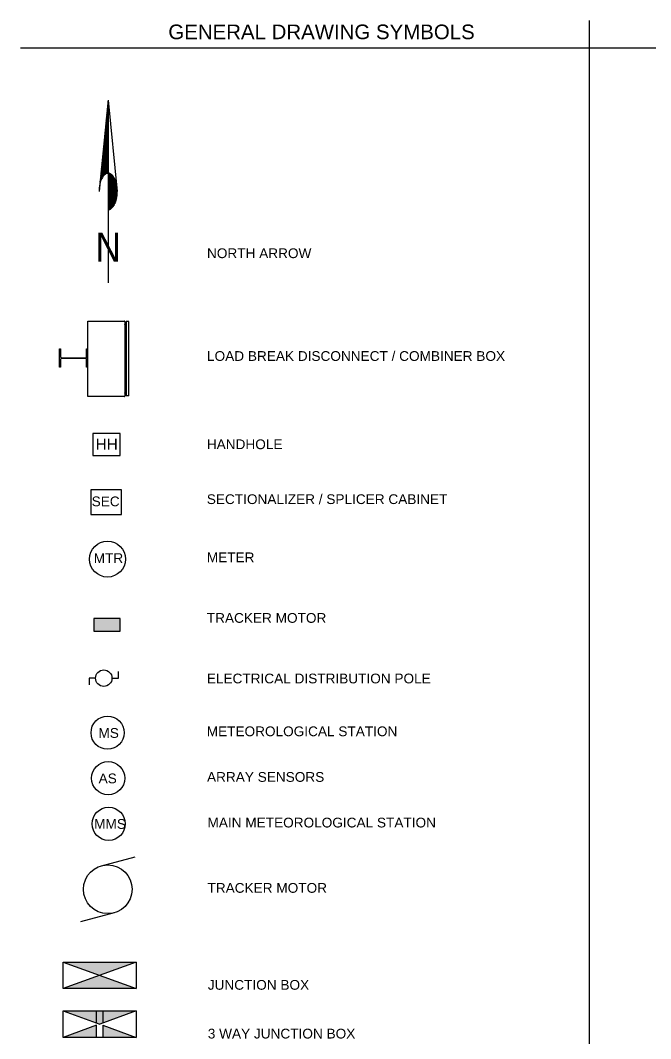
# Paper-space layout 'SYMBOLS AND ABBREVIATIONS 22x34' of a CAD drawing. Header units: feet, sheet in inches. Extents: x 0 to 33.3, y 0 to 20.5.
# Drawn here: x 0 to 6.47, y 10.06 to 20.51 of the extents above; entities that cross this region are included whole.
import ezdxf
from ezdxf.enums import TextEntityAlignment as Align

# ---------------------------------------------------------------- set-up
doc = ezdxf.new("R2010")
doc.units = ezdxf.units.FT
doc.header["$MEASUREMENT"] = 0
for name, color, linetype in [('E-TEXT', 7, 'Continuous'), ('G-ANNO-TEXT', 1, 'Continuous'), ('G-TEXT', 1, 'Continuous'), ('PV-DC-EQUP', 22, 'Continuous'), ('PV-EQUIPM-3-WAY', 7, 'Continuous'), ('PV-EQUIPM-JB', 7, 'Continuous')]:
    doc.layers.add(name, color=color, linetype=linetype)
doc.styles.add('NEI  Standard', font='arial.ttf', dxfattribs={"height": 0.1094})
doc.styles.add('NEI-A', font='arial.ttf')

# ---------------------------------------------------------------- blocks, each defined once
blk = doc.blocks.new('First Solar Post')
blk.add_lwpolyline([(0, -0.253), (1.6525, -0.253), (1.6525, -0.418), (-2.2875, -0.418), (-2.2875, -0.253), (-0.635, -0.253, 0.41421356), (-0.382, 0), (-0.382, 5.101, 0.41421356), (-0.635, 5.354), (-2.2875, 5.354), (-2.2875, 5.519), (1.6525, 5.519), (1.6525, 5.354), (0, 5.354, 0.41421356), (-0.253, 5.101), (-0.253, 0, 0.41421356)], format="xyb", close=True)
blk = doc.blocks.new('A$C7be81163')
at = {"linetype": 'Continuous'}
for p, q in [((14.05, 16.14), (14.05, 0.06)), ((14.11, 16.05), (14.05, 16.05)), ((14.09, 15.42), (14.31, 15.42)), ((14.09, 15.36), (14.09, 15.42)), ((14.31, 15.38), (14.09, 15.38)), ((14.09, 15.36), (14.12, 15.36)), ((14.11, 16.05), (14.11, 15.54)), ((14.13, 15.95), (14.11, 15.94)), ((14.13, 15.63), (14.11, 15.64)), ((14.12, 15.38), (14.12, 15.42)), ((14.13, 15.95), (14.13, 15.63)), ((14.15, 15.51), (14.27, 15.51)), ((14.15, 15.45), (14.27, 15.45)), ((14.3, 15.52), (14.31, 15.53)), ((14.82, 16.15), (14.31, 16.15)), ((14.31, 16.15), (14.31, 0.14)), ((14.9, 0.24), (14.91, 16.05)), ((14.08, 0.59), (14.05, 0.59)), ((14.08, 0.23), (14.05, 0.23)), ((14.08, 0.59), (14.08, 0.23)), ((14.09, 0.84), (14.09, 0.78)), ((14.09, 0.84), (14.12, 0.84)), ((14.09, 0.82), (14.31, 0.82)), ((14.31, 0.78), (14.09, 0.78)), ((14.12, 0.82), (14.12, 0.78)), ((14.81, 0.14), (14.31, 0.14))]:
    blk.add_line(p, q, dxfattribs=at)
blk.add_lwpolyline([(13.9, 0), (6.05, 0), (6.05, 16.2), (13.9, 16.2, -0.414214), (14.05, 16.05), (14.05, 0.15, -0.414214)], format="xyb", close=True, dxfattribs=at)
for centre, radius, start, end in [((13.93, 16.05), 0.15, 37.1665, 89.9843), ((13.9, 16.05), 0.15, 359.9843, 3.1204), ((14.15, 15.54), 0.0949, 179.9843, 269.9843), ((14.09, 15.46), 0.0395, 179.9843, 269.9843), ((14.09, 15.46), 0.0988, 246.3931, 269.9843), ((14.15, 15.54), 0.0356, 179.9843, 269.9843), ((14.27, 15.57), 0.0593, 269.9843, 304.9843), ((14.27, 15.57), 0.119, 269.9843, 294.0503), ((14.82, 16.05), 0.092, 359.9843, 89.9843), ((13.93, 0.15), 0.15, 269.9843, 322.802), ((14.09, 0.74), 0.0988, 89.9843, 113.5754), ((14.09, 0.74), 0.0395, 89.9843, 179.9843), ((13.9, 0.15), 0.15, 356.853, 359.9843), ((14.81, 0.24), 0.092, 269.9843, 359.9843)]:
    blk.add_arc(centre, radius, start, end, dxfattribs=at)
for points, start_tangent, end_tangent in [([(14.05, 15.47), (14.05, 15.51)], (-0.115559, 0.993301), (0.000275, 1)), ([(14.06, 15.45), (14.05, 15.47)], (-0.151095, 0.988519), (-0.115559, 0.993301)), ([(14.06, 15.44), (14.06, 15.45)], (-0.179395, 0.983777), (-0.151095, 0.988519)), ([(14.05, 0.75), (14.05, 0.76)], (0.151638, 0.988436), (0.181042, 0.983475)), ([(14.05, 0.73), (14.05, 0.75)], (0.116105, 0.993237), (0.151638, 0.988436)), ([(14.05, 0.69), (14.05, 0.73)], (0.000275, 1), (0.116105, 0.993237))]:
    blk.add_spline(points, degree=3, dxfattribs=dict(at, start_tangent=start_tangent, end_tangent=end_tangent))
at = {"linetype": 'Continuous', "rotation": 89.98425399179995}
blk.add_blockref('First Solar Post', (5.52, 8.57), dxfattribs=at)
blk = doc.blocks.new('TRACKMTR1')
at = {"ltscale": 0.25}
blk.add_lwpolyline([(-2.69, 0), (2.69, 0), (2.69, 2.58), (-2.69, 2.58)], close=True, dxfattribs=at)
blk.add_solid([(-2.69, 0), (-2.69, 2.58), (2.69, 0), (2.69, 2.58)])
blk = doc.blocks.new('UTILPOLE1')
at = {"ltscale": 0.25, "flags": 128}
for points in [[(-2.62, 0), (-4.7, 0), (-4.7, -2.08)], [(2.62, 0), (4.7, 0), (4.7, 2.08)]]:
    blk.add_lwpolyline(points, dxfattribs=at)
at = {"ltscale": 0.25}
blk.add_circle((0, 0), 2.62, dxfattribs=at)
blk = doc.blocks.new('NORTH ARROW VERTICAL')
h = blk.add_hatch()
h.set_pattern_fill('ANSI31', color=0, scale=0.01, style=0)
h.paths.add_polyline_path([(-0.0288, 0.337, -0.067391), (-0.0221, 0.3565, -0.104279), (-0.0106, 0.371, -0.174286), (0, 0.3748), (0, 0.625)])
h.paths.add_polyline_path([(0.0312, 0.3125), (0.0288, 0.337, 0.067391), (0.0221, 0.3565, 0.104279), (0.0106, 0.371, 0.174286), (0, 0.3748), (0, 0.2502, 0.174286), (0.0106, 0.254, 0.104279), (0.0221, 0.2685, 0.065115), (0.0287, 0.2873, 0.051264)])
at = {"color": 0}
for p, q in [((0, 0.625), (-0.0312, 0.3125)), ((0, 0.625), (0.0312, 0.3125)), ((0, 0.625), (0, 0.3748)), ((0, 0.3748), (0, 0.2502)), ((0, 0.2502), (0, 0))]:
    blk.add_line(p, q, dxfattribs=at)
for points in [[(0, 0.3748, 0.174286), (-0.0106, 0.371, 0.104279), (-0.0221, 0.3565, 0.065115), (-0.0287, 0.3377, 0.051264), (-0.0312, 0.3125, 0.051264)], [(0.0312, 0.3125, 0.051264), (0.0287, 0.3377, 0.065115), (0.0221, 0.3565, 0.104279), (0.0106, 0.371, 0.174286), (0, 0.3748, 0.174286)], [(0, 0.2502, 0.174286), (0.0106, 0.254, 0.104279), (0.0221, 0.2685, 0.065115), (0.0287, 0.2873, 0.051264), (0.0312, 0.3125, 0.051264)]]:
    blk.add_lwpolyline(points, format="xyb", dxfattribs=at)
at = {"color": 0, "style": 'NEI-A', "width": 0.85}
blk.add_text('N', height=0.1, dxfattribs=at).set_placement((0, 0.122), align=Align.MIDDLE)
blk = doc.blocks.new('A$Cca4469cd')
for p, q in [((0.216, 0.575), (0.562, 0.668)), ((0.346, 0.093), (0, 0))]:
    blk.add_line(p, q)
blk.add_circle((0.281, 0.334), 0.25)

psp = doc.layouts.new('SYMBOLS AND ABBREVIATIONS 22x34')

# ---------------------------------------------------------------- hatches: boundary and pattern name
at = {"layer": 'PV-EQUIPM-3-WAY'}
h = psp.add_hatch(color=256, dxfattribs=at)
h.dxf.hatch_style = 1
h.paths.add_polyline_path([(1.189, 10.347), (0.439, 10.347), (0.814, 10.211)])
h = psp.add_hatch(color=256, dxfattribs=at)
h.dxf.hatch_style = 1
h.paths.add_polyline_path([(0.846, 10.199), (0.846, 10.075), (1.189, 10.075)])
h.paths.add_polyline_path([(0.782, 10.199), (0.439, 10.075), (0.782, 10.075)])
at = {"layer": 'PV-EQUIPM-JB'}
h = psp.add_hatch(color=256, dxfattribs=at)
h.dxf.hatch_style = 1
h.paths.add_polyline_path([(0.814, 10.711), (1.189, 10.847), (0.439, 10.847)])
h = psp.add_hatch(color=256, dxfattribs=at)
h.dxf.hatch_style = 1
h.paths.add_polyline_path([(0.814, 10.711), (0.439, 10.575), (1.189, 10.575)])

# ---------------------------------------------------------------- linework, layer by layer
at = {"layer": 'G-ANNO-TEXT'}
for p, q in [((5.838, 0), (5.838, 20.505)), ((0, 20.223), (31.005, 20.223))]:
    psp.add_line(p, q, dxfattribs=at)
at = {"layer": 'G-ANNO-TEXT', "linetype": 'Continuous'}
psp.add_circle((0.894, 14.98), 0.184, dxfattribs=at)
at = {"layer": 'G-ANNO-TEXT', "color": 10}
psp.add_circle((0.895, 13.2), 0.17, dxfattribs=at)
at = {"layer": 'G-ANNO-TEXT', "color": 160}
psp.add_circle((0.901, 12.733), 0.17, dxfattribs=at)
at = {"layer": 'G-ANNO-TEXT', "color": 210}
psp.add_circle((0.906, 12.265), 0.17, dxfattribs=at)
at = {"layer": 'G-TEXT', "ltscale": 0.25, "flags": 128}
for points in [[(0.742, 16.044), (1.023, 16.044), (1.023, 16.269), (0.742, 16.269)], [(0.723, 15.437), (1.036, 15.437), (1.036, 15.689), (0.723, 15.689)]]:
    psp.add_lwpolyline(points, close=True, dxfattribs=at)
at = {"layer": 'PV-EQUIPM-3-WAY', "elevation": -8.443}
psp.add_lwpolyline([(0.439, 10.347), (1.189, 10.347), (1.189, 10.075), (0.439, 10.075)], close=True, dxfattribs=at)
for points in [[(0.439, 10.347), (0.814, 10.211)], [(0.782, 10.223), (0.782, 10.347), (0.846, 10.347), (0.846, 10.223)], [(1.189, 10.347), (0.814, 10.211)], [(0.782, 10.199), (0.439, 10.075)], [(0.846, 10.199), (0.846, 10.075), (0.782, 10.075), (0.782, 10.199)], [(0.846, 10.199), (1.189, 10.075)]]:
    psp.add_lwpolyline(points, dxfattribs=at)
at = {"layer": 'PV-EQUIPM-JB', "elevation": -8.443}
psp.add_lwpolyline([(0.439, 10.847), (1.189, 10.847), (1.189, 10.575), (0.439, 10.575)], close=True, dxfattribs=at)
for points in [[(0.439, 10.847), (1.189, 10.575)], [(1.189, 10.847), (0.439, 10.575)]]:
    psp.add_lwpolyline(points, dxfattribs=at)

# ---------------------------------------------------------------- block references
at = {"layer": 'E-TEXT', "xscale": 0.04761908941139534, "yscale": 0.04761908941139534, "zscale": 0.04761908941139534}
psp.add_blockref('A$C7be81163', (0.403, 16.648), dxfattribs=at)
at = {"layer": 'G-ANNO-TEXT', "xscale": 3, "yscale": 3, "zscale": 3}
psp.add_blockref('NORTH ARROW VERTICAL', (0.901, 17.813), dxfattribs=at)
at = {"layer": 'G-TEXT'}
for name, p, xscale, yscale, zscale in [('TRACKMTR1', (0.889, 14.241), 0.05, 0.05, 0.05), ('UTILPOLE1', (0.856, 13.759), 0.03212147260739661, 0.03212147260739661, 0.03212147260739661)]:
    psp.add_blockref(name, p, dxfattribs=dict(at, xscale=xscale, yscale=yscale, zscale=zscale))
at = {"layer": 'PV-DC-EQUP'}
psp.add_blockref('A$Cca4469cd', (0.616, 11.26), dxfattribs=at)

# ---------------------------------------------------------------- texts
at = {"layer": 'G-ANNO-TEXT'}
for s, width, gutter_width, insert, char_height, attachment_point, style in [('\\pi1.51811;GENERAL DRAWING SYMBOLS', 6.15797, 0.547, (0, 20.386), 0.15, 4, 'NEI-A'), ('NORTH ARROW', 1.07037, 0.547, (1.915, 18.116), 0.1, 4, 'NEI-A'), ('LOAD BREAK DISCONNECT / COMBINER BOX', 3.30936, 0.547, (1.915, 17.062), 0.1, 4, 'NEI-A'), ('HANDHOLE', 0.76976, 0.547, (1.913, 16.157), 0.1, 4, 'NEI-A'), ('SECTIONALIZER / SPLICER CABINET', 2.53734, 0.547, (1.913, 15.594), 0.1, 4, 'NEI-A'), ('METER', 0.76976, 0.547, (1.913, 14.998), 0.1, 4, 'NEI-A'), ('TRACKER MOTOR', 1.27347, 0.547, (1.913, 14.376), 0.1, 4, 'NEI-A'), ('ELECTRICAL DISTRIBUTION POLE', 2.30832, 0.547, (1.913, 13.755), 0.1, 4, 'NEI-A'), ('METEOROLOGICAL STATION', 2.47024, 0.826, (1.912, 13.264), 0.1, 1, 'NEI  Standard'), ('ARRAY SENSORS', 3.28506, 0.826, (1.915, 12.796), 0.1, 1, 'NEI  Standard'), ('MAIN METEOROLOGICAL STATION', 3.28506, 0.826, (1.92, 12.328), 0.1, 1, 'NEI  Standard'), ('TRACKER MOTOR', 1.29448, 0.826, (1.92, 11.658), 0.1, 1, 'NEI  Standard')]:
    psp.add_mtext_dynamic_manual_height_columns(s, width=width, gutter_width=gutter_width, heights=[0], dxfattribs=dict(at, insert=insert, char_height=char_height, attachment_point=attachment_point, style=style))
at = {"layer": 'G-ANNO-TEXT', "linetype": 'Continuous', "insert": (0.67, 15.04), "char_height": 0.1, "width": 0.45586, "attachment_point": 1, "style": 'NEI-A'}
psp.add_mtext('\\pi0.0827;MTR', dxfattribs=at)
at = {"layer": 'G-ANNO-TEXT', "color": 10, "insert": (0.801, 13.247), "char_height": 0.1, "width": 0.2212, "attachment_point": 1, "style": 'NEI-A'}
psp.add_mtext('MS', dxfattribs=at)
at = {"layer": 'G-ANNO-TEXT', "color": 160, "insert": (0.803, 12.781), "char_height": 0.1, "width": 0.2212, "attachment_point": 1, "style": 'NEI-A'}
psp.add_mtext('AS', dxfattribs=at)
at = {"layer": 'G-ANNO-TEXT', "color": 210, "insert": (0.757, 12.314), "char_height": 0.1, "width": 0.2212, "attachment_point": 1, "style": 'NEI-A'}
psp.add_mtext('MMS', dxfattribs=at)
at = {"layer": 'G-ANNO-TEXT', "char_height": 0.1, "width": 1.6218, "attachment_point": 4, "style": 'NEI-A'}
for s, insert in [('JUNCTION BOX', (1.923, 10.613)), ('3 WAY JUNCTION BOX', (1.923, 10.113))]:
    psp.add_mtext(s, dxfattribs=dict(at, insert=insert))
at = {"layer": 'G-TEXT', "ltscale": 0.25, "style": 'NEI-A'}
for s, height, p in [('HH', 0.1123, (0.886, 16.103)), ('SEC', 0.1, (0.875, 15.522))]:
    psp.add_text(s, height=height, dxfattribs=at).set_placement(p, align=Align.CENTER)

doc.saveas('drawing.dxf')
